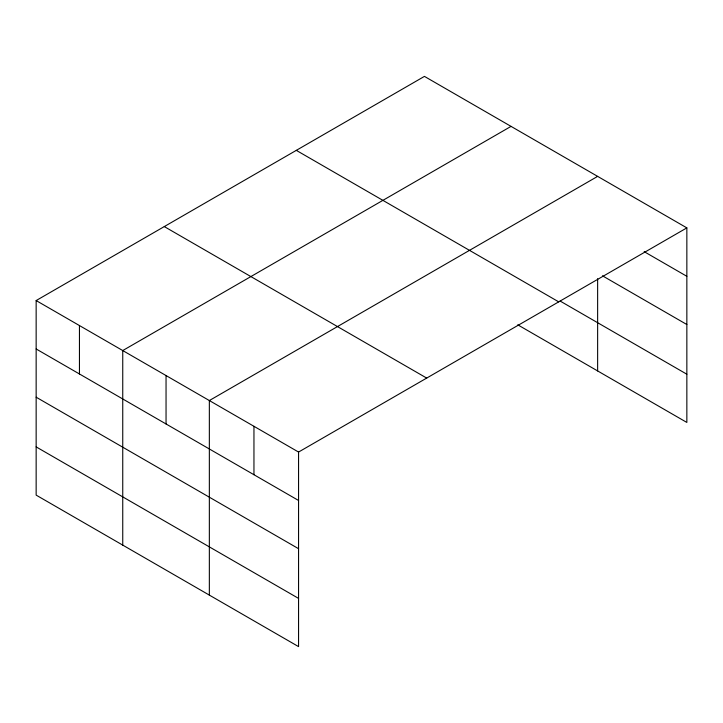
<?xml version="1.0" encoding="UTF-8"?>
<svg xmlns="http://www.w3.org/2000/svg" width="723" height="723" viewBox="0 0 723 723"><rect width="100%" height="100%" fill="white"/><g stroke="black" fill="none" stroke-linecap="round" stroke-linejoin="round"><path stroke-width="1.08" d="M686.85 227.881L424.437 76.385L36.15 300.56L36.15 495.119L298.563 646.615L298.563 452.056L686.85 227.881L686.85 422.44L517.767 324.826M511.034 126.38L122.747 350.556L122.747 545.115M597.632 176.376L209.345 400.551L209.345 595.11M644.175 251.667L686.85 276.303M602.476 275.815L686.85 324.528M560.108 301.039L686.85 374.216M296.303 150.357L558.716 301.862M164.284 226.579L426.697 378.084M36.15 300.56L298.563 452.056M36.15 348.974L298.563 500.479M36.15 397.198L298.563 548.703M36.15 446.886L298.563 598.391M597.632 278.662L597.632 370.935M253.954 426.308L253.954 474.722M166.046 375.553L166.046 423.967M79.449 325.558L79.449 373.972"/></g></svg>
